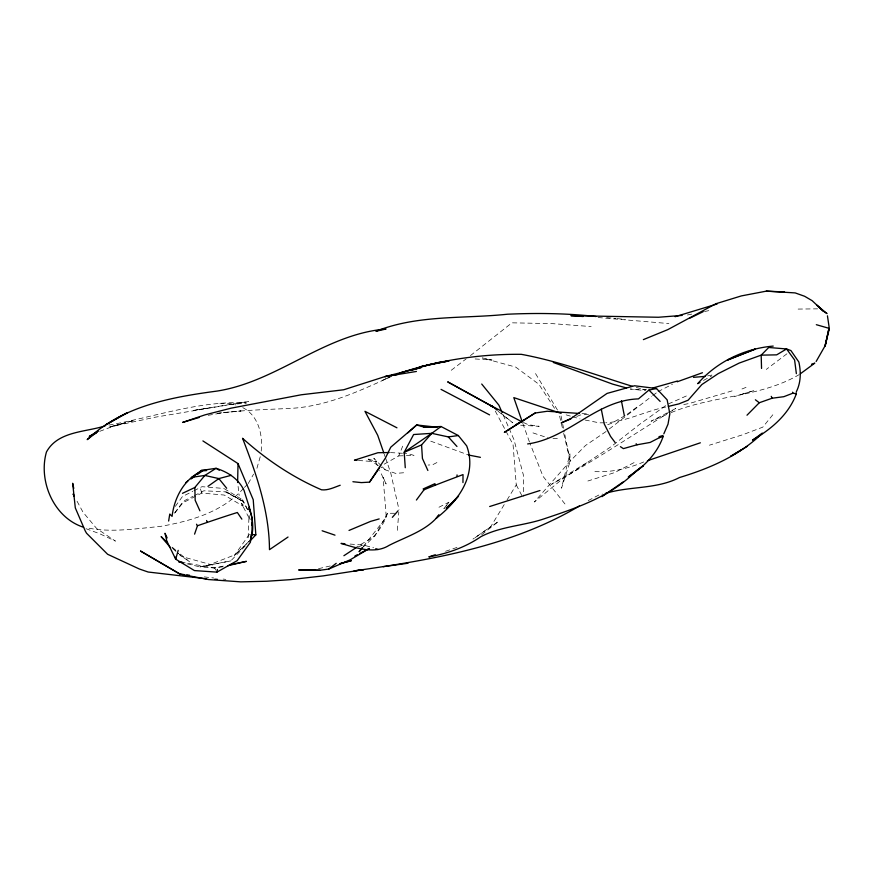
<?xml version="1.0" encoding="UTF-8"?>
<svg xmlns="http://www.w3.org/2000/svg" width="873" height="873" viewBox="0 0 873 873"><rect width="100%" height="100%" fill="white"/><g stroke="black" fill="none" stroke-linecap="round" stroke-linejoin="round"><path stroke-width="0.65" stroke-dasharray="4.37 3.27" d="M248.139 537.79L249.045 515.005M261.18 451.123C263.024 435.005 258.386 415.352 242.727 407.626M397.357 530.358L398.797 512.255M394.661 513.28L387.459 513.269C383.356 526.757 373.764 537.397 363.605 546.694M256.924 468.277L261.071 453.807M384.153 464.185L398.754 455.902L402.889 445.699M387.459 513.269L374.768 536.284L356.784 546.825M248.238 483.522L253.585 474.137M504.212 504.605L490.746 526.648L472.97 539.077M507.049 499.967L516.259 484.886L513.051 444.532L494.904 410.375M249.514 534.156L234.444 555.424L249.034 541.402M175.331 506.373L182.468 496.519L192.813 491.313M174.818 512.735L181.77 503.383L201.794 493.081L224.197 495.046L242.956 506.067L242.596 499.825L247.419 509.188M448.853 502.226L443.91 508.653L448.853 502.226L436.871 508.304M363.212 546.487L386.303 517.373L383.094 477.225L386.106 483.948L379.668 470.471M174.622 513.204L184.738 500.513L193.119 496.257M772.812 414.784L762.751 427.159L742.792 434.732L709.4 445.197M187.018 563.805L199.819 566.861L230.788 560.903L245.629 545.472M243.502 488.4C222.484 512.145 190.063 521.334 159.824 526.506C135.402 528.667 110.478 532.966 86.176 527.652M244.451 487.429L247.288 484.493M249.242 541.184L235.121 554.748L206.41 565.922M786.944 353.794L766.298 369.41M609.278 428.992L651.716 396.32M481.732 534.723L498.614 521.345L473.635 538.717M451.243 370.272L466.16 358.868M470.427 355.617L511.938 322.824L552.194 323.621L591.152 326.567M627.152 414.326L637.203 406.862M652.775 395.545L656.987 392.414M606.069 431.524L585.456 445.525L570.2 461.119L534.309 502.019L561.983 479.408L611.406 446.441L639.374 424.54L667.19 404.483L689.07 394.76M625.079 415.613L611.558 423.296L606.648 425.075M586.645 462.81L551.441 484.329C591.414 462.69 629.084 437.384 667.616 413.398M668.773 412.7L675.713 408.488L668.674 412.132M703.507 380.453L711.593 375.947M588.206 500.589L598.856 495.013L602.752 494.074M667.507 412.733L651.083 421.223L667.299 414.26M436.915 462.548L432.572 464.785L428.152 465.047M658.046 391.628L672.428 384.24M194.319 495.646L203.9 490.779L225.223 491.848L243.502 501.68L225.321 491.324L243.109 501.244L247.976 510.465M193.97 490.735L202.012 486.687L207.141 487.101M634.049 462.614L614.537 472.62L587.889 481.001M799.352 374.528C759.074 398.164 710.458 395.207 668.543 413.726M391.693 376.318C359.545 391.049 326.578 406.436 290.676 408.378C265.785 409.579 240.806 410.212 216.078 413.529M389.293 377.332L382.101 380.421L389.271 377.463M576.813 416.465L580.414 414.981L588.489 414.413M741.974 388.987L749.056 386.172M358.257 546.913L363.103 545.025L373.546 547.742M99.751 431.327L110.904 427.115L134.486 420.306L109.911 426.864L155.514 417.152L248.63 401.493L192.988 410.496L210.087 407.647M445.59 551.267L459.776 546.498M643.717 461.959C627.665 468.768 610.587 472.828 593.04 471.464M742.279 394.17L754.032 390.558L734.4 396.615M665.783 407.014C645.496 411.118 626.432 421.561 605.687 422.794M732.087 390.897L689.834 403.348L681.235 405.05M109.911 426.864L122.515 423.46M318.536 568.683L330.18 565.977M108.939 425.064C154.608 417.032 199.317 400.5 246.284 402.879M223.281 566.119L214.289 567.974L199.819 566.861L230.788 560.903M687.433 314.989L694.002 313.658M704.511 311.519L709.76 310.45M707.654 375.892L712.663 374.899M208.178 415.297L224.066 412.558L241.003 410.932L218.774 413.213M646.642 389.172L641.295 389.936L630.284 389.02L645.736 390.678M222.866 566.773L214.289 567.974L183.919 562.616M229.708 404.614L246.262 403.097M403.61 472.762L395.665 473.406L385.222 469.805L379.482 466.258M398.754 455.902L405.127 455.706M406.403 455.673L414.042 455.433L407.724 453.534L403.741 453.327M798.14 309.075L817.586 308.846M604.422 422.805L599.391 422.848L585.161 420.044M219.865 403.271L230.014 403.566L235.983 404.952M582.029 413.584L588.588 413.922M390.482 452.607L402.42 453.251M520.701 425.216L539.187 426.308L528.165 424.671L523.44 422.499M475.152 358.956L492.077 360.058L482.398 357.963L515.725 367.096L538.892 384.273L555.926 410.463M598.092 317.532L668.893 323.567M358.399 460.475L376.82 461.817L366.835 458.467L378.325 465.549M350.106 544.075L363.103 545.025M553.013 438.311L559.309 438.803M208.418 487.199L223.815 488.454M606.67 317.576L615.967 318.492M617.298 318.623L625.275 319.409M204.293 576.911L213.71 577.991M223.139 579.072L225.834 579.388M636.286 387.47L645.551 389.74M566.162 414.861L571.193 416.334M572.459 416.705L580.021 418.909M532.988 432.899L547.971 437.908M430.771 441.171L468.703 455.062M86.012 528.7L99.598 533.698L115.465 541.118L96.717 528.58L83.022 512.211L76.213 499.683M224.339 488.716L242.596 499.825L243.502 501.68M498.036 411.238L512.789 422.783L501.353 413.551M172.167 547.218L176.291 550.688M180.427 554.159L189.714 561.972L179.532 554.65M172.756 548.331L178.561 553.744M172.745 547.938L178.561 553.613M179.522 554.551L181.464 556.45L212.936 565.191L216.002 570.265M381.425 465.942L373.83 458.205L377.332 465.56M382.374 466.902L385.222 469.805M564.951 503.961L543.006 476.309L529.889 443.091M535.531 373.589L557.607 410.266M242.956 506.067L241.341 503.175L249.864 519.533M516.259 484.886L522.36 496.584M503.186 414.981L508.566 427.246M509.101 428.479L513.935 439.523L523.342 474.868L523.56 496.246M529.409 441.858L522.643 422.958M384.229 454.178L385.102 456.688M385.539 457.943L390.755 473.046L399.005 509.668M201.794 493.081L199.502 486.097M249.001 515.441L250.464 520.701M559.626 416.159L563.358 432.026M563.663 433.346L570.2 461.119L561.525 488.193L569.862 453.785L570.2 461.119L564.547 433.248M561.055 415.995L562.398 422.63M562.67 423.962L564.285 431.928M238.089 486.414L239.169 495.471"/><path stroke-width="1.31" d="M462.963 482.562L463.017 474.596C450.021 479.561 436.937 484.351 423.994 489.797L416.41 500.022M249.973 541.282L251.904 535.127L252.242 518.54L249.416 508.915L249.667 511.534M237.62 482.529L238.023 463.596L202.907 440.92M249.252 509.646L249.362 506.962L249.263 509.385M217.399 569.469L216.941 572.131L194.417 570.571L175.691 559.167L166.852 541.151L165.008 533.272L167.147 537.943M251.904 535.127C255.156 519.697 248.172 505.063 244.102 490.539C238.515 478.808 228.126 472.14 216.068 468.31L201.27 470.471L190.892 478.59M178.212 550.361L175.691 559.167L175.364 557.181M251.064 534.483L250.42 542.209L237.172 560.652L216.941 572.131M251.817 525.481L252.024 522.905M168.631 521.039L169.777 514.033L172.09 516.38C174.24 497.545 184.552 478.088 202.831 470.678L206.639 470.569M194.581 534.134L197.451 525.753C210.775 521.17 223.957 516.696 237.347 512.495L241.865 519.151M796.34 391.748C800.956 382.483 801.076 371.996 798.86 362.033L790.916 350.564L786.573 348.96L768.742 347.487L761.18 355.147L739.213 363.059L718.217 373.622L701.859 384.546L688.142 400.194L678.856 403.904L668.402 406.392M663.829 433.816L668.009 424.191L669.842 413.747L667.147 399.856L656.496 388.529L634.485 385.768L607.051 393.417L571.138 418.374L561.208 422.936L570.811 418.953M620.419 446.67L623.377 448.624L637.072 444.783L650.112 442.447L659.421 437.657L659.039 436.675L662.913 435.507L663.12 436.565C657.074 454.025 643.445 467.175 628.265 476.996L635.097 471.944C610.118 496.868 576.529 507.944 543.901 518.9C523.2 525.852 500.655 526.354 480.892 536.677C465.244 547.415 447.434 553.602 428.829 556.919L435.278 554.748M796.143 392.795L796.362 393.799C788.614 414.73 771.208 429.189 752.526 440.145L762.369 433.139C739.617 455.553 709.684 468.408 679.478 477.531C656.431 489.491 629.662 485.977 605.338 493.441M816.146 361.466L825.432 345.206L828.837 328.979L824.974 346.144L829.35 328.663L827.44 315.808M352.91 481.721L361.378 482.605L369.541 482.136L385.44 458.009L390.755 447.194L416.694 424.976L437.209 427.224L424.038 427.137L416.694 424.976L407.877 432.833M369.541 482.136L379.286 468.234M438.966 515.081C426.788 530.686 406.163 536.622 389.009 545.418C374.626 554.464 356.02 547.851 341.016 543.421L344.911 543.704M438.759 515.048L436.227 518.256C458.423 501.266 477.476 474.814 466.706 445.896L458.336 435.551L441.029 426.515L424.038 427.137M362.382 547.524L359.087 551.681L362.699 547.698M182.468 493.332L194.821 487.505L204.849 475.458L216.068 468.31L219.298 470.22M392.359 517.329L398.11 510.76M405.268 467.71L404.199 452.269L421.561 444.914L431.786 433.335L441.029 426.515M250.267 540.649L255.844 534.854L253.235 499.749L238.023 463.596M452.138 502.597L447.565 507.268L458.554 496.05L453.971 500.72M746.993 415.21L759.281 402.748L772.092 398.23L783.834 396.691L792.924 393.188L796.362 393.799M656.496 388.529L648.945 390.067L638.447 398.896C596.674 400.03 568.519 438.421 527.641 443.931M185.709 482.66L187.782 481.034M319.987 570.276L298.882 569.971L319.987 570.276L328.75 569.054L336.203 563.336M800.388 373.764L814.815 363.124L811.53 364.216M343.897 555.719L355.835 547.851M207.981 486.326L218.872 478.59L231.301 475.294M191.067 478.917L194.275 476.669M197.484 474.421L202.831 470.678M601.977 496.661L622.995 482.038M431.786 433.335L404.199 452.269L413.616 434.525L431.786 433.335L448.307 436.904L458.336 435.551M288.035 537.037L269.473 549.674C269.299 511.218 256.346 473.799 242.552 438.279C265.992 459.46 292.499 477.258 321.537 489.808C328.106 490.539 334.173 487.363 340.197 485.246M535.127 413.027L504.43 432.321L535.127 413.027L547.306 411.248L579.41 413.453M579.465 505.882L577.315 507.213C509.657 546.793 430.585 560.019 354.001 570.92L363.637 569.654L323.228 575.885L290 579.683L266.8 581.254L240.741 581.855L208.494 579.541L180.067 574.128L140.597 551.081L180.067 574.128L184.105 574.587M747.397 446.234L730.636 456.339L741.286 449.944M369.355 548.506L350.215 559.789L328.75 569.054M700.037 382.385L697.723 383.673C716.744 361.859 744.418 348.556 773.216 346.09M515.408 424.911L524.989 419.597M643.379 339.619L667.79 329.634L715.958 303.717L741.341 295.914L766.308 291.146L795.183 292.913L804.622 296.274L812.174 300.694L823.097 310.984L827.004 313.582L816.833 305.201L823.097 310.984M354.896 556.025L357.297 554.759M359.698 553.504L369.29 548.473M677.23 381.774L702.449 372.738M96.248 433.03L89.253 436.435L98.114 431.207L87.191 439.643C122.056 406.098 170.999 397.204 217.093 391.071C277.516 381.577 324.45 334.053 386.03 329.012L375.914 331.282C417.971 314.553 463.41 318.896 507.431 314.225C536.96 312.894 566.632 313.265 596.03 316.517M690.041 318.056L703.169 311.683M349.025 530.435L370.643 521.367L379.177 518.922M700.364 442.807L647.439 460.726M717.159 303.957L675.145 316.692M539.951 490.528L489.677 506.526M659.421 437.657L663.12 436.565M410.932 370.501L421.244 367.478L384.775 376.645L343.7 389.762L301.25 394.782L231.236 408.138L205.024 414.85L182.61 422.423L199.186 417.458M653.091 387.907L677.404 381.043M340.514 563.565L351.339 560.684L339.684 563.696M228.028 565.671L246.404 561.361L229.708 564.798M312.076 570.189L314.662 569.589M105.131 425.904C85.03 432.299 57.88 431.12 46.455 451.974C38.052 481.067 53.886 517.907 83.622 527.27M397.139 374.593L384.775 376.645L416.421 371.451M191.503 477.324L204.849 475.458L218.872 478.59L226.685 488.258M383.192 566.686L407.975 563.249M447.456 361.313L439.523 362.262L419.291 366.987L449.126 360.8L429.407 364.663L400.03 373.022C439.141 360.145 480.128 353.903 521.301 354.329C559.244 361.28 595.659 374.975 632.467 386.346M693.446 377.332L705.144 376.394M682.162 315.404L658.428 317.259L570.909 315.655L583.142 316.506M201.27 470.471L206.421 470.394M766.308 291.146L784.511 291.953M214.747 579.214L217.453 579.345M389.162 452.53L377.911 452.727L354.449 460.18L357.09 460.377M252.046 534.44L255.844 534.854M206.639 578.81L148.126 572.022L139.364 569.01L107.608 554.268L86.525 533.207L85.183 530.817L75.307 507.911L72.677 483.282L73.769 488.4M186.8 574.892L189.485 575.209M480.423 457.332L468.703 455.062M182.599 562.387L178.638 561.688L183.428 562.899M828.433 328.15L816.331 324.691M626.498 387.961L612.606 384.109L553.318 362.459M561.121 413.387L513.793 397.608L522.196 421.692M322.126 530.762L334.992 535.16M375.794 548.648L378.042 549.554M522.261 421.954L490.659 405.465L492.765 407.124M396.953 427.814L364.958 411.314L377.714 435.311L383.804 452.912M441.04 389.369L489.578 414.882M493.027 406.84L447.871 381.959L493.027 406.84L490.659 405.465M755.385 399.779L759.281 402.748M494.074 407.68L497.195 410.201M166.929 542.264L161.123 536.589L170.628 547.797M423.994 489.797L423.165 488.945L434.929 483.686L435.18 484.777M648.945 390.067L660.141 401.394M636.122 443.757L637.072 444.783M448.307 436.904L456.95 446.485M481.721 384.033L498.887 405.159L502.117 412.525M615.225 442.666L610.533 436.38L604.225 423.885L601.268 409.11M196.534 524.215L197.451 525.753M74.358 496.268L73.125 493.987L74.369 496.366M427.868 470.46L422.434 458.5L421.561 444.914M199.895 510.803L195.181 500.294L194.821 487.505M771.252 396.353L772.092 398.23M792.564 392.195L792.924 393.188M206.595 520.526L207.097 521.901M621.401 400.729L624.359 415.755M796.362 373.622L794.605 359.992L786.573 348.96L776.675 354.853L761.18 355.147L761.551 368.45M457.026 474.923L457.081 476.112M455.379 499.847L446.256 508.042L455.379 499.847M643.401 465.647L635.882 471.213L643.401 465.647M119.612 416.759L106.102 424.714L127.644 412.547L119.612 416.759M747.092 352.266L727.58 360.025L755.189 349.145L747.092 352.266"/></g></svg>
